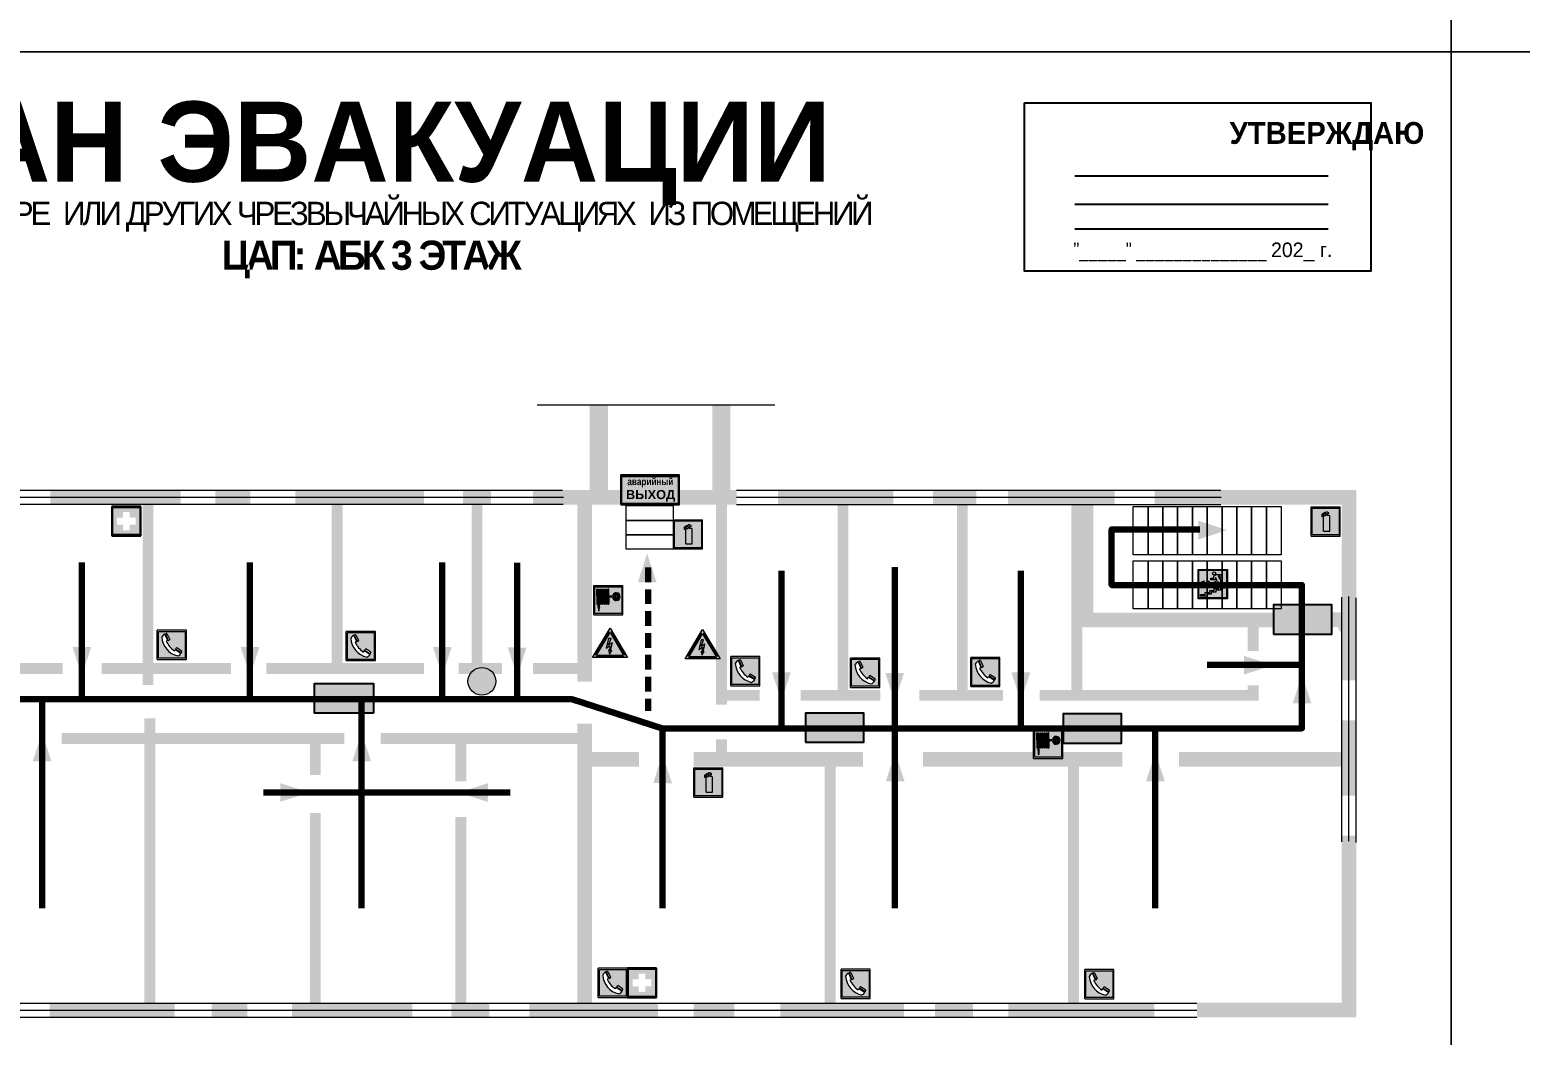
# Model space of a CAD drawing. Header units: millimetres. Extents: x 13114 to 67229, y 22859 to 38520.
# Drawn here: x 31863.7 to 32272.6, y 35678.4 to 35954.2 of the extents above; entities that cross this region are included whole.
import ezdxf

# ---------------------------------------------------------------- set-up
doc = ezdxf.new("R2010")
doc.units = ezdxf.units.MM
doc.linetypes.add('{ Wide Dash }', pattern=[12, 4, -2, 4, -2])
doc.layers.add('План_Штампы', color=7, linetype='Continuous')
doc.styles.add('обычный', font='arial.ttf')

# ---------------------------------------------------------------- blocks, each defined once
blk = doc.blocks.new('A$C32E8229D')
at = {"true_color": 0xffffff}
blk.add_hatch(color=7, dxfattribs=at).paths.add_polyline_path([(0, 0), (0, -8), (16, -8), (16, 0)])
h = blk.add_hatch(color=126)
h.paths.add_polyline_path([(0.2, -0.2), (15.8, -0.2), (15.8, -7.8), (0.2, -7.8)])
h.paths.add_polyline_path([(13.49, -2.05), (12.08, -2.05), (11.37, -2.63, 0.162397), (11.29, -2.84), (11.29, -3.63), (10.35, -3.63), (10.35, -4.05), (11.68, -4.05), (11.68, -3.48), (12.26, -4.28), (11.29, -5.1), (11.29, -6.78), (11.85, -6.78), (11.85, -5.44), (12.8, -4.64), (12.8, -5.94), (14.46, -5.94), (14.46, -5.39), (13.45, -5.39), (13.45, -3.97), (12.46, -2.59), (13.15, -2.59), (13.69, -3.34), (14.18, -3)], flags=16)
h.paths.add_polyline_path([(10.74, -1.82, 1), (11.8, -1.82, 1)], flags=16)
h.paths.add_polyline_path([(9.39, -3.59), (5.99, -3.59), (6.56, -3.03), (5.91, -3.03), (5.1, -3.83), (5.91, -4.64), (6.56, -4.64), (5.99, -4.09), (9.39, -4.09)], flags=16)
h.paths.add_polyline_path([(4.29, -1.08), (1.72, -1.08), (1.72, -6.6), (4.29, -6.6)], flags=16)
at = {"color": 126}
blk.add_lwpolyline([(16, -8), (0, -8), (0, 0), (16, 0)], close=True, dxfattribs=at)
blk = doc.blocks.new('A$C7B8C2D5B')
at = {"lineweight": 0}
h = blk.add_hatch(color=5, dxfattribs=at)
h.dxf.hatch_style = 1
h.paths.add_polyline_path([(1.4, -3.02, 1), (-2.11, -3.02, 1)])
at = {"color": 5, "lineweight": 0}
blk.add_circle((-0.36, -3.02), 1.75, dxfattribs=at)
blk = doc.blocks.new('A$C41C009D9')
at = {"true_color": 0xffffff}
blk.add_hatch(color=7, dxfattribs=at).paths.add_polyline_path([(0, 8), (-16, 8), (-16, 0), (0, 0)])
h = blk.add_hatch(color=126)
h.dxf.hatch_style = 1
h.paths.add_polyline_path([(-15.8, 7.8), (-15.8, 0.2), (-0.2, 0.2), (-0.2, 7.8)])
at = {"color": 126}
for points in [[(-16, 0), (0, 0), (0, 8), (-16, 8)], [(-16, 0), (0, 0), (0, 8), (-16, 8)], [(-15.8, 7.8), (-0.2, 7.8), (-0.2, 0.2), (-15.8, 0.2)]]:
    blk.add_lwpolyline(points, close=True, dxfattribs=at)
at = {"color": 7, "true_color": 0xffffff, "insert": (-15.8, 7.3), "char_height": 2.5, "width": 15.5999, "attachment_point": 1, "style": 'обычный'}
blk.add_mtext('\\pi1.6133;{\\fArial|b1|i0|c204|p34;\\H0.8x;\\W0.8;аварийный\\H1.25x;\\W1;\\P\\pi1.2327;ВЫХОД}', dxfattribs=at)
blk = doc.blocks.new('A$C3AD82952')
at = {"true_color": 0xf5f5ff}
h = blk.add_hatch(color=7, dxfattribs=at)
h.dxf.hatch_style = 1
h.paths.add_polyline_path([(8.21, 8.73, 0.414214), (7.89, 9.05), (7.22, 9.05), (7.22, 9.92), (7.59, 9.92, 1), (7.57, 10.36), (7.22, 10.36), (7.22, 10.6), (6.43, 10.6), (6.43, 10.36), (6.01, 10.36), (4.74, 9.59), (4.74, 8.69), (4.98, 8.73), (4.98, 9.26), (6.12, 9.91), (6.43, 9.91), (6.43, 9.05), (5.76, 9.05, 0.414214), (5.44, 8.73), (5.44, 2.2), (8.21, 2.2)], flags=0)
h.paths.add_polyline_path([(12.8, 12.8), (0, 12.8), (0, 0), (12.8, 0)])
h.paths.add_polyline_path([(0.51, 12.29), (12.29, 12.29), (12.29, 0.51), (0.51, 0.51)], flags=16)
h.paths.add_polyline_path([(4.74, 9.59), (6.01, 10.36), (6.43, 10.36), (6.43, 10.6), (7.22, 10.6), (7.22, 10.36), (7.59, 10.36, -0.94586), (7.59, 9.92), (7.22, 9.92), (7.22, 9.05), (7.89, 9.05, -0.414214), (8.21, 8.73), (8.21, 2.2), (5.44, 2.2), (5.44, 8.73, -0.414214), (5.76, 9.05), (6.43, 9.05), (6.43, 9.91), (6.12, 9.91), (4.98, 9.26), (4.98, 8.73), (4.74, 8.69)], flags=0)
h = blk.add_hatch(color=242)
h.dxf.hatch_style = 1
h.paths.add_polyline_path([(12.29, 12.29), (0.51, 12.29), (0.51, 0.51), (12.29, 0.51)])
h.paths.add_polyline_path([(4.74, 8.69), (4.74, 9.59), (6.01, 10.36), (6.43, 10.36), (6.43, 10.6), (7.22, 10.6), (7.22, 10.36), (7.59, 10.36, -0.94586), (7.59, 9.92), (7.22, 9.92), (7.22, 9.05), (7.89, 9.05, -0.414214), (8.21, 8.73), (8.21, 2.2), (5.44, 2.2), (5.44, 8.73, -0.414214), (5.76, 9.05), (6.43, 9.05), (6.43, 9.91), (6.12, 9.91), (4.98, 9.26), (4.98, 8.73)], flags=16)
h = blk.add_hatch(color=7, dxfattribs=at)
h.dxf.hatch_style = 1
h.paths.add_polyline_path([(8.21, 8.73, 0.414214), (7.89, 9.05), (7.22, 9.05), (7.22, 9.92), (7.59, 9.92, 1), (7.57, 10.36), (7.22, 10.36), (7.22, 10.6), (6.43, 10.6), (6.43, 10.36), (6.01, 10.36), (4.74, 9.59), (4.74, 8.69), (4.98, 8.73), (4.98, 9.26), (6.12, 9.91), (6.43, 9.91), (6.43, 9.05), (5.76, 9.05, 0.414214), (5.44, 8.73), (5.44, 2.2), (8.21, 2.2)])
at = {"color": 242, "lineweight": 5}
for p, q in [((0, 0), (0, 12.8)), ((0, 12.8), (12.8, 12.8)), ((6.01, 10.36), (4.74, 9.59)), ((4.74, 9.59), (4.74, 8.69)), ((4.74, 8.69), (4.98, 8.73)), ((4.98, 9.26), (6.12, 9.91)), ((4.98, 8.73), (4.98, 9.26)), ((5.44, 2.2), (5.44, 8.73)), ((5.76, 9.05), (6.43, 9.05)), ((6.01, 10.36), (6.43, 10.36)), ((6.12, 9.91), (6.43, 9.91)), ((7.22, 10.6), (6.43, 10.6)), ((6.43, 10.6), (6.43, 10.36)), ((6.43, 9.91), (6.43, 9.05)), ((7.22, 10.36), (7.22, 10.6)), ((7.59, 10.36), (7.22, 10.36)), ((7.22, 9.05), (7.22, 9.92)), ((7.59, 9.92), (7.22, 9.92)), ((7.89, 9.05), (7.22, 9.05)), ((8.21, 2.2), (8.21, 8.73)), ((12.8, 0), (12.8, 12.8)), ((0, 0), (12.8, 0)), ((5.44, 2.2), (8.21, 2.2))]:
    blk.add_line(p, q, dxfattribs=at)
blk.add_lwpolyline([(0.51, 12.29), (12.29, 12.29), (12.29, 0.51), (0.51, 0.51)], close=True, dxfattribs=at)
for centre, radius, start, end in [((5.76, 8.73), 0.32, 90, 180), ((7.58, 10.14), 0.223, 273.18746, 86.81254), ((7.89, 8.73), 0.32, 0, 90)]:
    blk.add_arc(centre, radius, start, end, dxfattribs=at)
blk = doc.blocks.new('A$C37112FD5')
at = {"true_color": 0xf5f5ff}
h = blk.add_hatch(color=7, dxfattribs=at)
h.dxf.hatch_style = 1
h.paths.add_polyline_path([(12.8, -7.4), (0, -7.4), (0, -20.2), (12.8, -20.2)])
h.paths.add_polyline_path([(12.29, -7.91), (12.29, -19.69), (0.51, -19.69), (0.51, -7.91)], flags=16)
h.paths.add_polyline_path([(4.98, -9.04, -0.42597), (5.17, -9.22), (5.17, -12.25), (5.17, -15.29, -0.432244), (4.98, -15.47), (4.83, -15.47, -0.42597), (4.64, -15.29), (4.64, -12.25), (4.64, -9.22, -0.432244), (4.83, -9.04)], flags=0)
h.paths.add_polyline_path([(4.28, -9.22), (4.28, -12.25), (4.28, -15.29, -0.432244), (4.09, -15.47), (3.94, -15.47, -0.42597), (3.75, -15.29), (3.75, -12.25), (3.75, -9.22, -0.432244), (3.94, -9.04), (4.09, -9.04, -0.42597)], flags=0)
h.paths.add_polyline_path([(5.72, -9.04), (5.87, -9.04, -0.42597), (6.06, -9.22), (6.06, -12.25), (6.06, -15.29, -0.432244), (5.87, -15.47), (5.72, -15.47, -0.42597), (5.53, -15.29), (5.53, -12.25), (5.53, -9.22, -0.432244)], flags=0)
h.paths.add_polyline_path([(6.42, -8.9), (6.5, -8.9, -0.42597), (6.69, -9.08), (6.69, -12.03), (8.21, -12.03, -15.824349), (8.21, -12.47), (6.69, -12.47), (6.69, -15.42, -0.432244), (6.5, -15.6), (6.42, -15.6)], flags=0)
h.paths.add_polyline_path([(3.39, -9.22), (3.39, -12.25), (3.39, -15.29, -0.432244), (3.2, -15.47), (3.05, -15.47, -0.42597), (2.85, -15.29), (2.85, -12.25), (2.85, -9.22, -0.432244), (3.05, -9.04), (3.2, -9.04, -0.42597)], flags=0)
h.paths.add_polyline_path([(2.5, -9.22), (2.5, -16.71), (1.96, -16.71), (1.96, -9.22, -0.432244), (2.15, -9.04), (2.31, -9.04, -0.42597)], flags=0)
h.paths.add_polyline_path([(1.61, -8.9), (1.61, -15.6), (1.57, -15.6, -0.42597), (1.37, -15.42), (1.37, -12.03), (1.37, -9.09, -0.432244), (1.57, -8.9)], flags=0)
h.paths.add_polyline_path([(9.76, -10.81), (9.76, -12.03), (8.49, -12.03, -0.336371)], flags=0)
h.paths.add_polyline_path([(8.49, -12.47), (9.76, -12.47), (9.76, -13.7, -0.336371)], flags=0)
h.paths.add_polyline_path([(10.11, -10.81, -0.336371), (11.38, -12.03), (10.11, -12.03)], flags=0)
h.paths.add_polyline_path([(10.11, -12.47), (11.38, -12.47, -0.336371), (10.11, -13.7)], flags=0)
h.paths.add_polyline_path([(2.5, -16.84), (2.5, -17.05), (1.97, -17.05), (1.97, -16.84)], flags=0)
h.paths.add_polyline_path([(2.5, -17.24, -0.033778), (2.24, -18.6, -0.033778), (1.97, -17.24)], flags=0)
h = blk.add_hatch(color=242)
h.dxf.hatch_style = 1
h.paths.add_polyline_path([(12.29, -7.91), (0.51, -7.91), (0.51, -19.69), (12.29, -19.69)])
h.paths.add_polyline_path([(6.42, -15.6), (6.42, -8.9), (6.5, -8.9, -0.42597), (6.69, -9.08), (6.69, -12.03), (8.21, -12.03, -15.824349), (8.21, -12.47), (6.69, -12.47), (6.69, -15.42, -0.432244), (6.5, -15.6)], flags=16)
h.paths.add_polyline_path([(5.87, -15.47), (5.72, -15.47, -0.42597), (5.53, -15.29), (5.53, -12.25), (5.53, -9.22, -0.432244), (5.72, -9.04), (5.87, -9.04, -0.42597), (6.06, -9.22), (6.06, -12.25), (6.06, -15.29, -0.432244)], flags=16)
h.paths.add_polyline_path([(4.98, -15.47), (4.83, -15.47, -0.42597), (4.64, -15.29), (4.64, -12.25), (4.64, -9.22, -0.432244), (4.83, -9.04), (4.98, -9.04, -0.42597), (5.17, -9.22), (5.17, -12.25), (5.17, -15.29, -0.432244)], flags=16)
h.paths.add_polyline_path([(4.09, -15.47), (3.94, -15.47, -0.42597), (3.75, -15.29), (3.75, -12.25), (3.75, -9.22, -0.432244), (3.94, -9.04), (4.09, -9.04, -0.42597), (4.28, -9.22), (4.28, -12.25), (4.28, -15.29, -0.432244)], flags=16)
h.paths.add_polyline_path([(3.2, -15.47), (3.05, -15.47, -0.42597), (2.85, -15.29), (2.85, -12.25), (2.85, -9.22, -0.432244), (3.05, -9.04), (3.2, -9.04, -0.42597), (3.39, -9.22), (3.39, -12.25), (3.39, -15.29, -0.432244)], flags=16)
h.paths.add_polyline_path([(2.5, -17.05), (1.97, -17.05), (1.97, -16.84), (2.5, -16.84)], flags=16)
h.paths.add_polyline_path([(2.5, -17.24, -0.033778), (2.24, -18.6, -0.033778), (1.97, -17.24)], flags=16)
h.paths.add_polyline_path([(2.5, -16.71), (1.96, -16.71), (1.96, -9.22, -0.432244), (2.15, -9.04), (2.31, -9.04, -0.42597), (2.5, -9.22)], flags=16)
h.paths.add_polyline_path([(1.61, -15.6), (1.57, -15.6, -0.42597), (1.37, -15.42), (1.37, -12.03), (1.37, -9.09, -0.432244), (1.57, -8.9), (1.61, -8.9)], flags=16)
h.paths.add_polyline_path([(8.49, -12.47), (9.76, -12.47), (9.76, -13.7, -0.336371)], flags=0)
h.paths.add_polyline_path([(10.11, -13.7), (10.11, -12.47), (11.38, -12.47, -0.336371)], flags=0)
h.paths.add_polyline_path([(8.49, -12.03, -0.336371), (9.76, -10.81), (9.76, -12.03)], flags=0)
h.paths.add_polyline_path([(10.11, -12.03), (10.11, -10.81, -0.336371), (11.38, -12.03)], flags=0)
h = blk.add_hatch(color=7, dxfattribs=at)
h.dxf.hatch_style = 1
h.paths.add_polyline_path([(1.61, -8.9), (1.57, -8.9, 0.432244), (1.37, -9.09), (1.37, -12.03), (1.37, -15.42, 0.42597), (1.57, -15.6), (1.61, -15.6)])
h.paths.add_polyline_path([(2.5, -9.22, 0.42597), (2.31, -9.04), (2.15, -9.04, 0.432244), (1.96, -9.22), (1.96, -16.71), (2.5, -16.71)])
h.paths.add_polyline_path([(2.5, -16.84), (1.97, -16.84), (1.97, -17.05), (2.5, -17.05)])
h.paths.add_polyline_path([(2.5, -17.24), (1.97, -17.24, 0.033778), (2.24, -18.6, 0.033778)])
h.paths.add_polyline_path([(3.39, -12.25), (3.39, -9.22, 0.42597), (3.2, -9.04), (3.05, -9.04, 0.432244), (2.85, -9.22), (2.85, -12.25), (2.85, -15.29, 0.42597), (3.05, -15.47), (3.2, -15.47, 0.432244), (3.39, -15.29)])
h.paths.add_polyline_path([(4.28, -12.25), (4.28, -9.22, 0.42597), (4.09, -9.04), (3.94, -9.04, 0.432244), (3.75, -9.22), (3.75, -12.25), (3.75, -15.29, 0.42597), (3.94, -15.47), (4.09, -15.47, 0.432244), (4.28, -15.29)])
h.paths.add_polyline_path([(5.17, -12.25), (5.17, -9.22, 0.42597), (4.98, -9.04), (4.83, -9.04, 0.432244), (4.64, -9.22), (4.64, -12.25), (4.64, -15.29, 0.42597), (4.83, -15.47), (4.98, -15.47, 0.432244), (5.17, -15.29)])
h.paths.add_polyline_path([(6.06, -12.25), (6.06, -9.22, 0.42597), (5.87, -9.04), (5.72, -9.04, 0.432244), (5.53, -9.22), (5.53, -12.25), (5.53, -15.29, 0.42597), (5.72, -15.47), (5.87, -15.47, 0.432244), (6.06, -15.29)])
h.paths.add_polyline_path([(6.69, -12.47), (8.21, -12.47, 15.824349), (8.21, -12.03), (6.69, -12.03), (6.69, -9.08, 0.42597), (6.5, -8.9), (6.42, -8.9), (6.42, -15.6), (6.5, -15.6, 0.432244), (6.69, -15.42)])
h.paths.add_polyline_path([(8.49, -12.47), (9.76, -12.47), (9.76, -13.7, -0.336371)], flags=16)
h.paths.add_polyline_path([(8.49, -12.03, -0.336371), (9.76, -10.81), (9.76, -12.03)], flags=16)
h.paths.add_polyline_path([(10.11, -12.47), (11.38, -12.47, -0.336371), (10.11, -13.7)], flags=16)
h.paths.add_polyline_path([(10.11, -12.03), (10.11, -10.81, -0.336371), (11.38, -12.03)], flags=16)
h = blk.add_hatch(color=242)
h.dxf.hatch_style = 1
h.paths.add_polyline_path([(9.76, -10.81, 0.336371), (8.49, -12.03), (9.76, -12.03)])
h.paths.add_polyline_path([(10.11, -10.81), (10.11, -12.03), (11.38, -12.03, 0.336371)])
h.paths.add_polyline_path([(11.38, -12.47), (10.11, -12.47), (10.11, -13.7, 0.336371)])
h.paths.add_polyline_path([(9.76, -12.47), (8.49, -12.47, 0.336371), (9.76, -13.7)])
at = {"color": 242, "lineweight": 5}
for p, q in [((0, -20.2), (0, -7.4)), ((0, -7.4), (12.8, -7.4)), ((1.37, -12.03), (1.37, -9.08)), ((1.37, -12.03), (1.37, -15.42)), ((1.57, -8.9), (1.61, -8.9)), ((1.61, -8.9), (1.61, -15.6)), ((1.96, -16.71), (1.96, -9.22)), ((2.15, -9.04), (2.31, -9.04)), ((2.5, -16.71), (2.5, -9.22)), ((2.85, -12.25), (2.85, -9.22)), ((2.85, -12.25), (2.85, -15.29)), ((3.05, -9.04), (3.2, -9.04)), ((3.39, -12.25), (3.39, -9.22)), ((3.39, -12.25), (3.39, -15.29)), ((3.75, -12.25), (3.75, -9.22)), ((3.75, -12.25), (3.75, -15.29)), ((3.94, -9.04), (4.09, -9.04)), ((4.28, -12.25), (4.28, -9.22)), ((4.28, -12.25), (4.28, -15.29)), ((4.64, -12.25), (4.64, -9.22)), ((4.64, -12.25), (4.64, -15.29)), ((4.83, -9.04), (4.98, -9.04)), ((5.17, -12.25), (5.17, -9.22)), ((5.17, -12.25), (5.17, -15.29)), ((5.53, -12.25), (5.53, -9.22)), ((5.53, -12.25), (5.53, -15.29)), ((5.72, -9.04), (5.87, -9.04)), ((6.06, -12.25), (6.06, -9.22)), ((6.06, -12.25), (6.06, -15.29)), ((6.42, -8.9), (6.42, -15.6)), ((6.5, -8.9), (6.42, -8.9)), ((6.69, -12.03), (6.69, -9.08)), ((8.21, -12.03), (6.69, -12.03)), ((8.21, -12.47), (6.69, -12.47)), ((6.69, -12.47), (6.69, -15.42)), ((9.76, -12.03), (8.49, -12.03)), ((9.76, -12.47), (8.49, -12.47)), ((9.76, -10.81), (9.76, -12.03)), ((9.76, -12.47), (9.76, -13.7)), ((10.11, -10.81), (10.11, -12.03)), ((11.38, -12.03), (10.11, -12.03)), ((11.38, -12.47), (10.11, -12.47)), ((10.11, -12.47), (10.11, -13.7)), ((12.8, -20.2), (12.8, -7.4)), ((1.57, -15.6), (1.61, -15.6)), ((1.96, -16.71), (2.5, -16.71)), ((1.97, -16.84), (2.5, -16.84)), ((1.97, -17.05), (1.97, -16.84)), ((2.5, -17.05), (1.97, -17.05)), ((1.97, -17.24), (2.5, -17.24)), ((2.5, -16.84), (2.5, -17.05)), ((3.05, -15.47), (3.2, -15.47)), ((3.94, -15.47), (4.09, -15.47)), ((4.83, -15.47), (4.98, -15.47)), ((5.72, -15.47), (5.87, -15.47)), ((6.42, -15.6), (6.5, -15.6)), ((0, -20.2), (12.8, -20.2))]:
    blk.add_line(p, q, dxfattribs=at)
blk.add_lwpolyline([(0.51, -7.91), (12.29, -7.91), (12.29, -19.69), (0.51, -19.69)], close=True, dxfattribs=at)
for centre, radius, start, end in [((1.56, -9.09), 0.182, 87.10267, 180.60715), ((2.15, -9.22), 0.182, 87.10267, 180.60715), ((2.32, -9.22), 0.182, 359.39285, 92.89733), ((3.04, -9.22), 0.182, 87.10267, 180.60715), ((3.21, -9.22), 0.182, 359.39285, 92.89733), ((3.93, -9.22), 0.182, 87.10267, 180.60715), ((4.1, -9.22), 0.182, 359.39285, 92.89733), ((4.82, -9.22), 0.182, 87.10267, 180.60715), ((4.99, -9.22), 0.182, 359.39285, 92.89733), ((5.71, -9.22), 0.182, 87.10267, 180.60715), ((5.88, -9.22), 0.182, 359.39285, 92.89733), ((6.51, -9.09), 0.182, 359.39285, 92.89733), ((9.93, -12.25), 1.74, 187.23185, 172.76815), ((9.93, -12.25), 1.46, 96.99266, 171.35851), ((9.93, -12.25), 1.46, 188.64149, 263.00734), ((9.93, -12.25), 1.46, 8.64149, 83.00734), ((9.93, -12.25), 1.46, 276.99266, 351.35851), ((1.56, -15.42), 0.182, 179.39285, 272.89733), ((12.17, -15.98), 10.27, 187.04098, 194.7793), ((-7.7, -15.98), 10.27, 345.2207, 352.95902), ((3.04, -15.29), 0.182, 179.39285, 272.89733), ((3.21, -15.29), 0.182, 267.10267, 0.60715), ((3.93, -15.29), 0.182, 179.39285, 272.89733), ((4.1, -15.29), 0.182, 267.10267, 0.60715), ((4.82, -15.29), 0.182, 179.39285, 272.89733), ((4.99, -15.29), 0.182, 267.10267, 0.60715), ((5.71, -15.29), 0.182, 179.39285, 272.89733), ((5.88, -15.29), 0.182, 267.10267, 0.60715), ((6.51, -15.42), 0.182, 267.10267, 0.60715)]:
    blk.add_arc(centre, radius, start, end, dxfattribs=at)
blk = doc.blocks.new('A$C7B4425F7')
at = {"true_color": 0xffffff}
blk.add_hatch(color=7, dxfattribs=at).paths.add_polyline_path([(0, 0), (-16, 0), (-16, -8), (0, -8)])
h = blk.add_hatch(color=126)
h.paths.add_polyline_path([(-0.2, -0.2), (-15.8, -0.2), (-15.8, -7.8), (-0.2, -7.8)])
h.paths.add_polyline_path([(-11.76, -2.03), (-11.76, -3.66), (-11.17, -3.66, -0.568275), (-11.17, -6.18), (-12.58, -6.18), (-12.58, -2.03)], flags=16)
h.paths.add_polyline_path([(-13.33, -4.12, -0.495768), (-13.59, -6.18), (-15.03, -6.18), (-15.03, -2.03), (-13.59, -2.03, -0.487973)], flags=16)
h.paths.add_polyline_path([(-10.25, -2.03), (-9.48, -2.03), (-9.48, -6.18), (-10.25, -6.18)], flags=16)
h.paths.add_polyline_path([(-13.84, -3.69), (-14.24, -3.69), (-14.24, -3.03), (-13.9, -3.03, -0.692621)], flags=0)
h.paths.add_polyline_path([(-9.15, -2.03), (-8.4, -2.03), (-8.04, -3.07), (-7.68, -2.03), (-6.93, -2.03), (-7.64, -4.1), (-6.93, -6.18), (-7.68, -6.18), (-8.04, -5.14), (-8.4, -6.18), (-9.15, -6.18), (-8.44, -4.1)], flags=16)
h.paths.add_polyline_path([(-11.76, -4.46), (-11.42, -4.46, -0.692621), (-11.36, -5.12), (-11.76, -5.12)], flags=0)
h.paths.add_polyline_path([(-13.9, -5.2), (-14.24, -5.2), (-14.24, -4.55), (-13.84, -4.55, -0.708038)], flags=0)
edge = h.paths.add_edge_path(flags=16)
edge.add_ellipse((-5.51, -4.08), major_axis=(0, 2.05), ratio=0.586184, start_angle=0, end_angle=360)
edge = h.paths.add_edge_path(flags=0)
edge.add_ellipse((-5.51, -4.08), major_axis=(0, 1.14), ratio=0.454828, start_angle=0, end_angle=360)
h.paths.add_polyline_path([(-4.13, -4.96, 0.377264), (-3.48, -4.52, 0.0555), (-3.16, -2.03), (-1.66, -2.03), (-1.66, -4.96), (-0.96, -4.96), (-0.96, -7.01), (-1.75, -7.01), (-1.75, -6.18), (-3.3, -6.18), (-3.3, -7.02), (-4.13, -7.02)], flags=16)
h.paths.add_polyline_path([(-2.73, -2.91), (-2.28, -2.91), (-2.28, -4.96), (-3.05, -4.96, 0.079136)], flags=0)
at = {"color": 126}
blk.add_lwpolyline([(-16, -8), (0, -8), (0, 0), (-16, 0)], close=True, dxfattribs=at)
blk = doc.blocks.new('вниз 3')
at = {"lineweight": 0, "true_color": 0xffffff}
h = blk.add_hatch(color=7, dxfattribs=at)
h.dxf.hatch_style = 1
h.paths.add_polyline_path([(40997.5, -4475.69), (40997.25, -4475.28), (40995.76, -4476.15), (40995.97, -4475.23), (40995.39, -4475.56), (40995.05, -4476.83), (40996.33, -4477.17), (40996.91, -4476.83), (40996, -4476.55)], flags=0)
h.paths.add_polyline_path([(40999.81, -4473.95), (41000.22, -4473.95), (41000.64, -4474.67), (41001.03, -4474.43), (41000.46, -4473.49), (41000.42, -4473.49), (40999.43, -4473.49), (40998.68, -4473.92), (40998.68, -4474.57), (40997.88, -4474.57), (40997.88, -4475), (40999.14, -4475), (40999.14, -4474.43), (40999.14, -4474.38), (40999.59, -4475.15), (40998.72, -4475.67), (40998.72, -4477.06), (40999.24, -4477.06), (40999.24, -4475.96), (40999.95, -4475.56), (40999.95, -4476.43), (41001.61, -4476.43), (41001.61, -4475.88), (41000.47, -4475.88), (41000.47, -4475.12)], flags=0)
h.paths.add_polyline_path([(40999.2, -4473.24, 1), (40998.35, -4473.24, 1)], flags=0)
h.paths.add_polyline_path([(41000.46, -4477.26), (41001.69, -4477.26), (41001.69, -4476.84), (41000.03, -4476.84), (41000.03, -4477.39), (40998.78, -4477.39), (40998.78, -4477.95), (40997.53, -4477.95), (40997.53, -4478.5), (40996.29, -4478.5), (40996.29, -4479.06), (40995.05, -4479.06), (40995.05, -4479.48), (40995.29, -4479.48), (40996.72, -4479.48), (40996.72, -4478.92), (40997.97, -4478.92), (40997.97, -4478.36), (40999.2, -4478.36), (40999.2, -4477.81), (41000.46, -4477.81)], flags=0)
h.paths.add_polyline_path([(41002.37, -4472.17), (40994.37, -4472.17), (40994.37, -4480.17), (41002.37, -4480.17)])
h.paths.add_polyline_path([(41002.16, -4479.96), (40994.57, -4479.96), (40994.57, -4472.37), (41002.16, -4472.37)], flags=16)
h.paths.add_polyline_path([(41001.61, -4475.88), (41001.61, -4476.43), (40999.95, -4476.43), (40999.95, -4475.56), (40999.24, -4475.96), (40999.24, -4477.06), (40998.72, -4477.06), (40998.72, -4475.67), (40999.59, -4475.15), (40999.14, -4474.38), (40999.14, -4474.43), (40999.14, -4475), (40997.88, -4475), (40997.88, -4474.57), (40998.68, -4474.57), (40998.68, -4473.92), (40999.43, -4473.49), (41000.42, -4473.49), (41000.46, -4473.49), (41001.03, -4474.43), (41000.64, -4474.67), (41000.22, -4473.95), (40999.81, -4473.95), (41000.47, -4475.12), (41000.47, -4475.88)], flags=0)
h.paths.add_polyline_path([(41001.69, -4476.84), (41001.69, -4477.26), (41000.46, -4477.26), (41000.46, -4477.81), (40999.2, -4477.81), (40999.2, -4478.36), (40997.97, -4478.36), (40997.97, -4478.92), (40996.72, -4478.92), (40996.72, -4479.48), (40995.05, -4479.48), (40995.05, -4479.06), (40996.29, -4479.06), (40996.29, -4478.5), (40997.53, -4478.5), (40997.53, -4477.95), (40998.78, -4477.95), (40998.78, -4477.39), (41000.03, -4477.39), (41000.03, -4476.84)], flags=0)
h.paths.add_polyline_path([(40998.35, -4473.24, -1), (40999.2, -4473.24, -1)], flags=0)
h.paths.add_polyline_path([(40997.5, -4475.69), (40996, -4476.55), (40996.91, -4476.83), (40996.33, -4477.17), (40995.05, -4476.83), (40995.39, -4475.56), (40995.97, -4475.23), (40995.76, -4476.15), (40997.25, -4475.28)], flags=0)
at = {"lineweight": 0}
h = blk.add_hatch(color=126, dxfattribs=at)
h.dxf.hatch_style = 1
h.paths.add_polyline_path([(41002.16, -4472.37), (40994.57, -4472.37), (40994.57, -4479.96), (41002.16, -4479.96)])
h.paths.add_polyline_path([(40995.97, -4475.23), (40995.76, -4476.15), (40997.25, -4475.28), (40997.5, -4475.69), (40996, -4476.55), (40996.91, -4476.83), (40996.33, -4477.17), (40995.05, -4476.83), (40995.39, -4475.56)], flags=16)
h.paths.add_polyline_path([(40997.88, -4474.57), (40998.68, -4474.57), (40998.68, -4473.92), (40999.43, -4473.49), (41000.42, -4473.49), (41000.46, -4473.49), (41001.03, -4474.43), (41000.64, -4474.67), (41000.22, -4473.95), (40999.81, -4473.95), (41000.47, -4475.12), (41000.47, -4475.88), (41001.61, -4475.88), (41001.61, -4476.43), (40999.95, -4476.43), (40999.95, -4475.56), (40999.24, -4475.96), (40999.24, -4477.06), (40998.72, -4477.06), (40998.72, -4475.67), (40999.59, -4475.15), (40999.14, -4474.38), (40999.14, -4474.43), (40999.14, -4475), (40997.88, -4475)], flags=16)
h.paths.add_polyline_path([(40998.35, -4473.24, -1), (40999.2, -4473.24, -1)], flags=16)
h.paths.add_polyline_path([(40997.53, -4477.95), (40998.78, -4477.95), (40998.78, -4477.39), (41000.03, -4477.39), (41000.03, -4476.84), (41001.69, -4476.84), (41001.69, -4477.26), (41000.46, -4477.26), (41000.46, -4477.81), (40999.2, -4477.81), (40999.2, -4478.36), (40997.97, -4478.36), (40997.97, -4478.92), (40996.72, -4478.92), (40996.72, -4479.48), (40995.05, -4479.48), (40995.05, -4479.06), (40996.29, -4479.06), (40996.29, -4478.5), (40997.53, -4478.5)], flags=16)
at = {"lineweight": 0, "true_color": 0xffffff}
h = blk.add_hatch(color=7, dxfattribs=at)
h.dxf.hatch_style = 1
h.paths.add_polyline_path([(40999.2, -4473.24, 1), (40998.35, -4473.24, 1)])
h.paths.add_polyline_path([(40999.81, -4473.95), (41000.22, -4473.95), (41000.64, -4474.67), (41001.03, -4474.43), (41000.46, -4473.49), (41000.42, -4473.49), (40999.43, -4473.49), (40998.68, -4473.92), (40998.68, -4474.57), (40997.88, -4474.57), (40997.88, -4475), (40999.14, -4475), (40999.14, -4474.43), (40999.14, -4474.38), (40999.59, -4475.15), (40998.72, -4475.67), (40998.72, -4477.06), (40999.24, -4477.06), (40999.24, -4475.96), (40999.95, -4475.56), (40999.95, -4476.43), (41001.61, -4476.43), (41001.61, -4475.88), (41000.47, -4475.88), (41000.47, -4475.12)])
h.paths.add_polyline_path([(40999.2, -4477.81), (41000.46, -4477.81), (41000.46, -4477.26), (41001.69, -4477.26), (41001.69, -4476.84), (41000.03, -4476.84), (41000.03, -4477.39), (40998.78, -4477.39), (40998.78, -4477.95), (40997.53, -4477.95), (40997.53, -4478.5), (40996.29, -4478.5), (40996.29, -4479.06), (40995.05, -4479.06), (40995.05, -4479.48), (40995.29, -4479.48), (40996.72, -4479.48), (40996.72, -4478.92), (40997.97, -4478.92), (40997.97, -4478.36), (40999.2, -4478.36)])
h.paths.add_polyline_path([(40997.5, -4475.69), (40997.25, -4475.28), (40995.76, -4476.15), (40995.97, -4475.23), (40995.39, -4475.56), (40995.05, -4476.83), (40996.33, -4477.17), (40996.91, -4476.83), (40996, -4476.55)])
at = {"color": 126, "lineweight": 0}
for points in [[(40994.37, -4472.17), (41002.37, -4472.17), (41002.37, -4480.17), (40994.37, -4480.17)], [(40994.57, -4472.37), (41002.16, -4472.37), (41002.16, -4479.96), (40994.57, -4479.96)]]:
    blk.add_lwpolyline(points, close=True, dxfattribs=at)
for points in [[(40995.05, -4476.83), (40995.39, -4475.56), (40995.97, -4475.23), (40995.76, -4476.15), (40997.25, -4475.28), (40997.5, -4475.69), (40996, -4476.55), (40996.91, -4476.83), (40996.33, -4477.17), (40995.05, -4476.83)], [(40999.14, -4474.43), (40999.14, -4475), (40997.88, -4475), (40997.88, -4474.57), (40998.68, -4474.57), (40998.68, -4473.92), (40999.43, -4473.49), (41000.42, -4473.49), (41000.46, -4473.49), (41001.03, -4474.43), (41000.64, -4474.67), (41000.22, -4473.95), (40999.81, -4473.95), (41000.47, -4475.12), (41000.47, -4475.88), (41001.61, -4475.88), (41001.61, -4476.43), (40999.95, -4476.43), (40999.95, -4475.56), (40999.24, -4475.96), (40999.24, -4477.06), (40998.72, -4477.06), (40998.72, -4475.67), (40999.59, -4475.15), (40999.14, -4474.38), (40999.14, -4474.43)], [(40995.29, -4479.48), (40995.05, -4479.48), (40995.05, -4479.06), (40996.29, -4479.06), (40996.29, -4478.5), (40997.53, -4478.5), (40997.53, -4477.95), (40998.78, -4477.95), (40998.78, -4477.39), (41000.03, -4477.39), (41000.03, -4476.84), (41001.69, -4476.84), (41001.69, -4477.26), (41000.46, -4477.26), (41000.46, -4477.81), (40999.2, -4477.81), (40999.2, -4478.36), (40997.97, -4478.36), (40997.97, -4478.92), (40996.72, -4478.92), (40996.72, -4479.48), (40995.05, -4479.48)]]:
    blk.add_lwpolyline(points, dxfattribs=at)
blk.add_circle((40998.77, -4473.24), 0.426, dxfattribs=at)
blk = doc.blocks.new('A$C456E1F9C')
at = {"lineweight": 5}
h = blk.add_hatch(color=242, dxfattribs=at)
h.paths.add_polyline_path([(0.51, -1.47), (0.51, -13.26), (12.29, -13.26), (12.29, -1.47)])
h.paths.add_polyline_path([(5.42, -4.95, -0.254479), (4.78, -5.4), (3.52, -2.53, -0.209735), (4.23, -2.4)], flags=16)
h.paths.add_polyline_path([(8.53, -8.6), (10.87, -10.17), (10.54, -10.76), (8.03, -9.13, -0.192251)], flags=16)
h.paths.add_polyline_path([(4.61, -5.49, 0.005518), (3.87, -5.72, 0.128647), (7.49, -10.01, 0.00809), (7.83, -9.33), (10.47, -10.97, -0.16736), (8.99, -12.25, -0.327862), (1.95, -3.95, -0.166952), (3.36, -2.62)], flags=16)
at = {"color": 242, "lineweight": 5}
for p, q in [((0, -13.77), (0, -0.97)), ((12.8, -0.97), (0, -0.97)), ((4.61, -5.49), (3.36, -2.62)), ((3.52, -2.53), (4.78, -5.4)), ((4.23, -2.4), (5.42, -4.95)), ((12.8, -13.77), (12.8, -0.97)), ((7.83, -9.33), (10.47, -10.97)), ((8.03, -9.13), (10.54, -10.76)), ((10.81, -10.12), (8.53, -8.6)), ((10.54, -10.76), (10.8, -10.3)), ((10.8, -10.3), (10.81, -10.12)), ((0, -13.77), (12.8, -13.77))]:
    blk.add_line(p, q, dxfattribs=at)
blk.add_lwpolyline([(0.51, -1.47), (12.29, -1.47), (12.29, -13.26), (0.51, -13.26)], close=True, dxfattribs=at)
for centre, radius, start, end in [((4.59, -5.34), 2.99, 114.28453, 152.19739), ((11.12, -3.31), 9.19, 183.99153, 256.60086), ((4.02, -3.27), 0.891, 76.32839, 123.70924), ((14.98, -39.1), 35.17, 107.14873, 108.41345), ((13.86, -0.94), 11.08, 205.55365, 234.87622), ((4.68, -4.59), 0.824, 276.9621, 334.07228), ((-13.31, 0.8), 23.44, 332.54871, 334.40268), ((8.94, -9.5), 0.989, 114.40924, 157.93883), ((7.87, -9.46), 3, 291.92908, 329.9329)]:
    blk.add_arc(centre, radius, start, end, dxfattribs=at)
blk = doc.blocks.new('A$C18900ED3')
h = blk.add_hatch(color=126)
h.paths.add_polyline_path([(-0.18, -0.18), (-7.02, -0.18), (-7.02, -7.02), (-0.18, -7.02)])
h.paths.add_polyline_path([(-5.89, -4.46), (-5.89, -2.77), (-4.46, -2.77), (-4.46, -1.31), (-2.77, -1.31), (-2.77, -2.77), (-1.33, -2.77), (-1.33, -4.46), (-2.77, -4.46), (-2.77, -5.89), (-4.46, -5.89), (-4.46, -4.46)], flags=16)
at = {"color": 126}
for p, q in [((-7.2, 0), (-7.2, -7.2)), ((0, 0), (-7.2, 0)), ((0, -7.2), (0, 0)), ((-7.02, -7.02), (-7.02, -0.18)), ((-7.02, -0.18), (-0.18, -0.18)), ((-0.18, -0.18), (-0.18, -7.02)), ((-7.2, -7.2), (0, -7.2)), ((-0.18, -7.02), (-7.02, -7.02))]:
    blk.add_line(p, q, dxfattribs=at)
blk = doc.blocks.new('A$C3E6D3DDE')
at = {"lineweight": 5}
h = blk.add_hatch(color=40, dxfattribs=at)
h.paths.add_polyline_path([(24.1, 1.45), (16.46, -11.35), (31.74, -11.35)])
h.paths.add_polyline_path([(24.09, -0.46), (30.03, -10.41), (18.14, -10.41)], flags=16)
h.paths.add_polyline_path([(24.54, -3.08), (23.41, -6.02), (25.13, -5.01), (24.33, -8.5), (24.82, -8.27), (23.79, -9.86), (23.4, -8.04), (23.8, -8.43), (24.04, -6.29), (22.39, -7.25), (23.44, -3.08)], flags=0)
h = blk.add_hatch(color=256, dxfattribs=at)
h.paths.add_polyline_path([(24.37, 0.03, 0.567511), (23.82, 0.03), (17.59, -10.4, 0.582454), (17.86, -10.88), (30.32, -10.88, 0.582149), (30.6, -10.4)])
h.paths.add_polyline_path([(24.09, -0.46), (18.14, -10.41), (30.03, -10.41)], flags=16)
h.paths.add_polyline_path([(24.54, -3.08), (23.41, -6.02), (25.13, -5.01), (24.33, -8.5), (24.82, -8.27), (23.79, -9.86), (23.4, -8.04), (23.8, -8.43), (24.04, -6.29), (22.39, -7.25), (23.44, -3.08)], flags=0)
h = blk.add_hatch(color=40, dxfattribs=at)
h.paths.add_polyline_path([(24.09, -0.46), (18.14, -10.41), (30.03, -10.41)])
h.paths.add_polyline_path([(24.82, -8.27), (23.79, -9.86), (23.4, -8.04), (23.8, -8.43), (24.04, -6.29), (22.39, -7.25), (23.44, -3.08), (24.54, -3.08), (23.41, -6.02), (25.13, -5.01), (24.33, -8.5)], flags=16)
at = {"color": 40, "lineweight": 5}
for p, q in [((16.46, -11.35), (24.1, 1.45)), ((24.1, 1.45), (31.74, -11.35))]:
    blk.add_line(p, q, dxfattribs=at)
at = {"lineweight": 5}
for p, q in [((17.59, -10.4), (23.82, 0.03)), ((24.37, 0.03), (30.6, -10.4)), ((18.14, -10.41), (24.09, -0.46)), ((23.44, -3.08), (22.39, -7.25)), ((22.39, -7.25), (24.04, -6.29)), ((23.41, -6.02), (24.54, -3.08)), ((25.13, -5.01), (23.41, -6.02)), ((24.54, -3.08), (23.44, -3.08)), ((24.04, -6.29), (23.8, -8.43)), ((24.09, -0.46), (30.03, -10.41)), ((24.33, -8.5), (25.13, -5.01)), ((17.86, -10.88), (30.32, -10.88)), ((18.14, -10.41), (30.03, -10.41)), ((23.8, -8.43), (23.4, -8.04)), ((23.4, -8.04), (23.79, -9.86)), ((23.79, -9.86), (24.82, -8.27)), ((24.82, -8.27), (24.33, -8.5))]:
    blk.add_line(p, q, dxfattribs=at)
at = {"color": 50, "lineweight": 5}
blk.add_line((31.74, -11.35), (16.46, -11.35), dxfattribs=at)

msp = doc.modelspace()

# ---------------------------------------------------------------- linework, layer by layer
at = {"color": 5, "lineweight": 0}
for points in [[(31653.68, 35948.08), (32253.68, 35948.08), (32253.68, 36343.08), (31653.68, 36343.08)], [(32253.68, 35948.08), (32853.68, 35948.08), (32853.68, 36343.08), (32253.68, 36343.08)], [(31653.68, 35553.08), (32253.68, 35553.08), (32253.68, 35948.08), (31653.68, 35948.08)], [(32253.68, 35553.08), (32853.68, 35553.08), (32853.68, 35948.08), (32253.68, 35948.08)]]:
    msp.add_lwpolyline(points, close=True, dxfattribs=at)
msp.add_lwpolyline([(32136.62, 35934.13), (32231.63, 35934.13), (32231.63, 35887.93), (32136.62, 35887.93)], close=True)
for points in [[(32150.38, 35914.09), (32219.9, 35914.09)], [(32150.38, 35906.33), (32219.9, 35906.33)], [(32150.38, 35899.54), (32219.9, 35899.54)]]:
    msp.add_lwpolyline(points)
at = {"lineweight": 0}
for points in [[(32002.88, 35851.32), (32068.15, 35851.32)], [(31736.01, 35827.93), (32009.89, 35827.93)], [(32057.56, 35827.93), (32190.47, 35827.93)], [(31736.14, 35824.05), (32010.03, 35824.05)], [(31736.22, 35825.97), (32010.11, 35825.97)], [(32057.56, 35824), (32190.47, 35824)], [(32057.63, 35825.97), (32190.54, 35825.97)], [(32223.65, 35731.41), (32223.65, 35798.55)], [(32225.61, 35731.62), (32225.61, 35798.76)], [(32227.57, 35731.27), (32227.57, 35798.41)], [(31721.87, 35687.25), (32183.89, 35687.25)], [(31721.84, 35683.36), (32183.87, 35683.36)], [(31721.87, 35685.32), (32183.89, 35685.32)]]:
    msp.add_lwpolyline(points, dxfattribs=at)
for points, const_width in [([(32019.82, 35826.21), (32019.82, 35851.32)], 5), ([(32053.45, 35825.44), (32053.45, 35851.37)], 5), ([(31869.38, 35825.97), (31905.08, 35825.97)], 4), ([(31896.17, 35774.5), (31896.17, 35825.97)], 3), ([(31914.65, 35825.97), (31924.22, 35825.97)], 4), ([(31936.6, 35825.97), (31971.83, 35825.97)], 4), ([(31948.04, 35778.97), (31948.04, 35825.97)], 3), ([(31982.55, 35825.97), (31990.26, 35825.97)], 4), ([(31986.41, 35778.97), (31986.41, 35825.97)], 3), ([(32001.73, 35825.97), (32028.81, 35825.97)], 4), ([(32015.96, 35775.38), (32015.96, 35825.97)], 4), ([(32038.4, 35825.97), (32057.63, 35825.97)], 4), ([(32053.45, 35825.44), (32053.45, 35769.12)], 3), ([(32068.94, 35825.97), (32100.6, 35825.97)], 4), ([(32086.82, 35771.64), (32086.82, 35825.43)], 3), ([(32111.54, 35825.97), (32123.41, 35825.97)], 4), ([(32119.55, 35771.64), (32119.55, 35824.78)], 3), ([(32132.08, 35825.97), (32161.31, 35825.97)], 4), ([(32150.98, 35771.64), (32150.98, 35824.78)], 3), ([(32153.52, 35825.97), (32153.52, 35792.31), (32207.75, 35792.31)], 4), ([(32172.27, 35825.97), (32225.64, 35825.97), (32225.64, 35775.72)], 4), ([(32219.47, 35792.4), (32223.66, 35792.4), (32225.64, 35788.86)], 4), ([(32199.33, 35783.8), (32199.33, 35791.22)], 3), ([(31841.08, 35778.97), (31872.72, 35778.97)], 3), ([(31883.49, 35778.97), (31918.91, 35778.97)], 3), ([(31928.64, 35778.97), (31971.9, 35778.97)], 3), ([(31981.41, 35778.97), (31993.31, 35778.97)], 3), ([(32001.74, 35778.97), (32015.35, 35778.97)], 3), ([(32053.34, 35771.64), (32063.91, 35771.64)], 3), ([(32075.24, 35771.64), (32097.05, 35771.64)], 3), ([(32107.79, 35771.64), (32130.7, 35771.64)], 3), ([(32140.8, 35771.64), (32199.33, 35771.64), (32199.33, 35774.39)], 3), ([(31896.69, 35685.32), (31896.69, 35765.3)], 3), ([(32015.96, 35685.32), (32015.96, 35763.88)], 4), ([(32225.64, 35764.76), (32225.64, 35744.16)], 4), ([(31872.44, 35759.77), (31950.05, 35759.77)], 3), ([(31942.07, 35749.76), (31942.07, 35759.77)], 3), ([(31960, 35759.77), (32015.3, 35759.77)], 3), ([(31981.99, 35748.03), (31981.99, 35759.77)], 3), ([(32053.45, 35754.11), (32053.45, 35759.6)], 3), ([(32015.96, 35754.11), (32030.88, 35754.11)], 4), ([(32045.88, 35754.11), (32092.33, 35754.11)], 4), ([(32083.32, 35685.32), (32083.32, 35752.74)], 3), ([(32108.78, 35754.11), (32163.46, 35754.11)], 4), ([(32150.07, 35685.32), (32150.07, 35752.74)], 3), ([(32178.94, 35754.11), (32225.64, 35754.11)], 4), ([(31942.07, 35685.32), (31942.07, 35739.38)], 3), ([(31981.99, 35685.32), (31981.99, 35738.3)], 3), ([(32225.64, 35733.19), (32225.64, 35685.32), (32183.89, 35685.32)], 4), ([(31903.5, 35685.32), (31869.23, 35685.32)], 4), ([(31923.39, 35685.32), (31913.6, 35685.32)], 4), ([(31968.67, 35685.32), (31935.63, 35685.32)], 4), ([(31989.78, 35685.32), (31979.38, 35685.32)], 4), ([(32036.07, 35685.32), (32000.8, 35685.32)], 4), ([(32056.97, 35685.32), (32045.85, 35685.32)], 4), ([(32103.53, 35685.32), (32069.62, 35685.32)], 4), ([(32122.51, 35685.32), (32112.05, 35685.32)], 4), ([(32172.24, 35685.32), (32132.12, 35685.32)], 4)]:
    msp.add_lwpolyline(points, dxfattribs=dict(at, const_width=const_width))
for points in [[(32027.24, 35819.63), (32040.31, 35819.63), (32040.31, 35823.57), (32027.24, 35823.57)], [(32166.44, 35823.39), (32170.49, 35823.39), (32170.49, 35810.18), (32166.44, 35810.18)], [(32170.49, 35823.39), (32174.55, 35823.39), (32174.55, 35810.18), (32170.49, 35810.18)], [(32174.55, 35823.39), (32178.61, 35823.39), (32178.61, 35810.18), (32174.55, 35810.18)], [(32178.61, 35823.39), (32182.66, 35823.39), (32182.66, 35810.18), (32178.61, 35810.18)], [(32182.66, 35823.39), (32186.72, 35823.39), (32186.72, 35810.18), (32182.66, 35810.18)], [(32186.72, 35823.39), (32190.78, 35823.39), (32190.78, 35810.18), (32186.72, 35810.18)], [(32190.78, 35823.39), (32194.83, 35823.39), (32194.83, 35810.18), (32190.78, 35810.18)], [(32194.83, 35823.39), (32198.89, 35823.39), (32198.89, 35810.18), (32194.83, 35810.18)], [(32198.89, 35823.39), (32202.94, 35823.39), (32202.94, 35810.18), (32198.89, 35810.18)], [(32202.94, 35823.39), (32207, 35823.39), (32207, 35810.18), (32202.94, 35810.18)], [(32027.24, 35815.7), (32040.31, 35815.7), (32040.31, 35819.63), (32027.24, 35819.63)], [(32027.24, 35811.77), (32040.31, 35811.77), (32040.31, 35815.7), (32027.24, 35815.7)], [(32166.44, 35808.56), (32170.49, 35808.56), (32170.49, 35795.36), (32166.44, 35795.36)], [(32170.49, 35808.56), (32174.55, 35808.56), (32174.55, 35795.36), (32170.49, 35795.36)], [(32174.55, 35808.56), (32178.61, 35808.56), (32178.61, 35795.36), (32174.55, 35795.36)], [(32178.61, 35808.56), (32182.66, 35808.56), (32182.66, 35795.36), (32178.61, 35795.36)], [(32182.66, 35808.56), (32186.72, 35808.56), (32186.72, 35795.36), (32182.66, 35795.36)], [(32186.72, 35808.56), (32190.78, 35808.56), (32190.78, 35795.36), (32186.72, 35795.36)], [(32190.78, 35808.56), (32194.83, 35808.56), (32194.83, 35795.36), (32190.78, 35795.36)], [(32194.83, 35808.56), (32198.89, 35808.56), (32198.89, 35795.36), (32194.83, 35795.36)], [(32198.89, 35808.56), (32202.94, 35808.56), (32202.94, 35795.36), (32198.89, 35795.36)], [(32202.94, 35808.56), (32207, 35808.56), (32207, 35795.36), (32202.94, 35795.36)]]:
    msp.add_lwpolyline(points, close=True, dxfattribs=at)
at = {"color": 126, "lineweight": 100, "true_color": 0x008754}
for points in [[(31717.97, 35817.48), (31745.35, 35817.48), (31745.35, 35801.47), (31694.97, 35801.47), (31694.97, 35785.55), (31747.14, 35785.55), (31747.14, 35770.57), (31997.44, 35770.57), (31997.44, 35807.94)], [(32184.7, 35817.14), (32160.5, 35817.14), (32160.5, 35801.87), (32212.7, 35801.87), (32212.7, 35762.54), (32037.33, 35762.54), (32037.33, 35713.27)], [(31878, 35770.57), (31878, 35808.05)], [(31924.13, 35770.57), (31924.13, 35808.05)], [(31976.89, 35770.57), (31976.89, 35808.05)], [(32069.91, 35805.82), (32069.91, 35762.54)], [(32101.05, 35762.54), (32101.05, 35806.75)], [(32135.58, 35805.82), (32135.58, 35762.54)], [(32186.67, 35780.04), (32212.7, 35780.04)], [(31867.12, 35770.57), (31867.12, 35713.27)], [(31954.77, 35770.57), (31954.77, 35713.27)], [(31997.44, 35770.57), (32012.43, 35770.57), (32037.33, 35762.54)], [(32101.05, 35762.54), (32101.05, 35713.27)], [(32172.44, 35762.54), (32172.44, 35713.27)], [(31927.85, 35744.95), (31995.49, 35744.95)]]:
    msp.add_lwpolyline(points, dxfattribs=at)
at = {"color": 126, "linetype": '{ Wide Dash }', "lineweight": 100, "true_color": 0x008754}
msp.add_lwpolyline([(32033.33, 35806.7), (32033.33, 35767.38)], dxfattribs=at)
at = {"layer": 'План_Штампы', "color": 126, "true_color": 0x008754}
for points in [[(32184.3, 35814.38), (32184.31, 35819.51), (32192.19, 35816.97)], [(32035.67, 35802.62), (32030.54, 35802.64), (32033.08, 35810.52)], [(31875.44, 35784.91), (31880.57, 35784.89), (31878.03, 35777.01)], [(31921.57, 35784.91), (31926.7, 35784.89), (31924.16, 35777.01)], [(31974.32, 35784.91), (31979.46, 35784.89), (31976.91, 35777.01)], [(31994.85, 35784.76), (31999.99, 35784.75), (31997.44, 35776.87)], [(32196.83, 35777.32), (32196.84, 35782.45), (32204.72, 35779.91)], [(32067.34, 35777.95), (32072.47, 35777.94), (32069.93, 35770.06)], [(32098.43, 35777.78), (32103.56, 35777.76), (32101.02, 35769.89)], [(32133.01, 35777.95), (32138.15, 35777.94), (32135.6, 35770.06)], [(32215.31, 35769.43), (32210.17, 35769.45), (32212.72, 35777.33)], [(31869.68, 35753.51), (31864.55, 35753.52), (31867.09, 35761.4)], [(31957.34, 35753.51), (31952.2, 35753.52), (31954.75, 35761.4)], [(32039.9, 35747.54), (32034.77, 35747.56), (32037.31, 35755.43)], [(32103.7, 35748.06), (32098.57, 35748.07), (32101.12, 35755.95)], [(32175.09, 35748.06), (32169.95, 35748.07), (32172.5, 35755.95)], [(31932.43, 35742.42), (31932.45, 35747.55), (31940.33, 35745.01)], [(31989.4, 35747.53), (31989.38, 35742.4), (31981.5, 35744.94)]]:
    msp.add_solid(points, dxfattribs=at)

# ---------------------------------------------------------------- block references
msp.add_blockref('A$C41C009D9', (32041.85, 35823.98))
for name, p, xscale, yscale, zscale in [('A$C18900ED3', (31894.24, 35823.41), 1.111111111007631, 1.111111111007631, 1.111111111007631), ('A$C3AD82952', (32215.2, 35815.29), 0.625, 0.625, 0.625), ('A$C3AD82952', (32040.31, 35811.77), 0.625, 0.625, 0.625), ('A$C37112FD5', (32018.42, 35806.35), 0.6249984004534781, 0.6249984004534781, 0.6249984004534781), ('A$C456E1F9C', (31898.72, 35790.08), 0.625, 0.625, 0.625), ('A$C3E6D3DDE', (32007.85, 35789.12), 0.625, 0.625, 0.625), ('A$C3E6D3DDE', (32033.24, 35788.78), 0.625, 0.625, 0.625), ('A$C456E1F9C', (31950.56, 35789.76), 0.625, 0.625, 0.625), ('A$C456E1F9C', (32056.04, 35782.85), 0.625, 0.625, 0.625), ('A$C456E1F9C', (32088.87, 35782.43), 0.625, 0.625, 0.625), ('A$C456E1F9C', (32121.85, 35782.66), 0.625, 0.625, 0.625), ('A$C7B8C2D5B', (31988.53, 35782.05), 2.177419353276491, 2.177419353276491, 2.177419353276491), ('A$C37112FD5', (32139.09, 35766.94), 0.6249984004534781, 0.6249984004534781, 0.6249984004534781), ('A$C3AD82952', (32045.86, 35743.72), 0.625, 0.625, 0.625), ('A$C456E1F9C', (32019.68, 35697.39), 0.625, 0.625, 0.625), ('A$C18900ED3', (32035.68, 35696.79), 1.111111111007631, 1.111111111007631, 1.111111111007631), ('A$C456E1F9C', (32086.28, 35697.1), 0.625, 0.625, 0.625), ('A$C456E1F9C', (32153.15, 35697.03), 0.625, 0.625, 0.625)]:
    msp.add_blockref(name, p, dxfattribs=dict(xscale=xscale, yscale=yscale, zscale=zscale))
at = {"color": 126, "true_color": 0x008754}
msp.add_blockref('вниз 3', (-8810.13, 40278.31), dxfattribs=at)
at = {"layer": 'План_Штампы'}
msp.add_blockref('A$C7B4425F7', (32220.88, 35796.43), dxfattribs=at)
at = {"layer": 'План_Штампы', "color": 126, "true_color": 0x008754, "xscale": 1.012510887696, "yscale": 1.012510887696, "zscale": 1.012510887696, "rotation": 359.9978653237145}
msp.add_blockref('A$C32E8229D', (31941.8, 35774.84), dxfattribs=at)
at = {"layer": 'План_Штампы', "color": 126, "true_color": 0x008754, "xscale": -1}
for p in [(32092.56, 35766.75), (32163.2, 35766.54)]:
    msp.add_blockref('A$C32E8229D', p, dxfattribs=at)

# ---------------------------------------------------------------- texts
at = {"lineweight": 0, "style": 'обычный'}
for s, insert, char_height, width, attachment_point in [('{\\fProxima Nova Rg|b1|i0|c204|p2;ПЛАН ЭВАКУАЦИИ}', (31806.33, 35934.49), 22, 493.8901, 1), ('\\pi-18,l18,t18;{\\fProxima Nova Rg|b1|i0|c204|p2;УТВЕРЖДАЮ\\H1.1997x; }', (32219.57, 35925.01), 6, 126.6484, 5), ('{\\fArial Narrow|b0|i0|c204|p34;"_____" ______________ \\fProxima Nova Rg|b0|i0|c204|p2;202_ г. }', (32185.53, 35893.25), 4, 78.6503, 5)]:
    msp.add_mtext(s, dxfattribs=dict(at, insert=insert, char_height=char_height, width=width, attachment_point=attachment_point))
at = {"color": 0, "lineweight": 0, "insert": (31956.78, 35907.19), "char_height": 8, "width": 449.2158, "attachment_point": 5, "style": 'обычный'}
msp.add_mtext('{\\fArial Black|b1|i0|c204|p34;\\H2x;\\T0.85;  \\fArial Narrow|b0|i0|c204|p34;\\H0.8x;\\W0.9;\\P\\fProxima Nova Rg|b0|i0|c204|p2;\\H0.5x;\\W1;\\C256;ПРИ ПОЖАРЕ  ИЛИ ДРУГИХ ЧРЕЗВЫЧАЙНЫХ СИТУАЦИЯХ  ИЗ ПОМЕЩЕНИЙ \\fProxima Nova Rg|b1|i0|c204|p2;\\H1.25x;\\PЦАП: АБК\\fProxima Nova Rg|b1|i0|c0|p2; 3 \\fProxima Nova Rg|b1|i0|c204|p2;ЭТАЖ}', dxfattribs=at)

doc.saveas('drawing.dxf')
